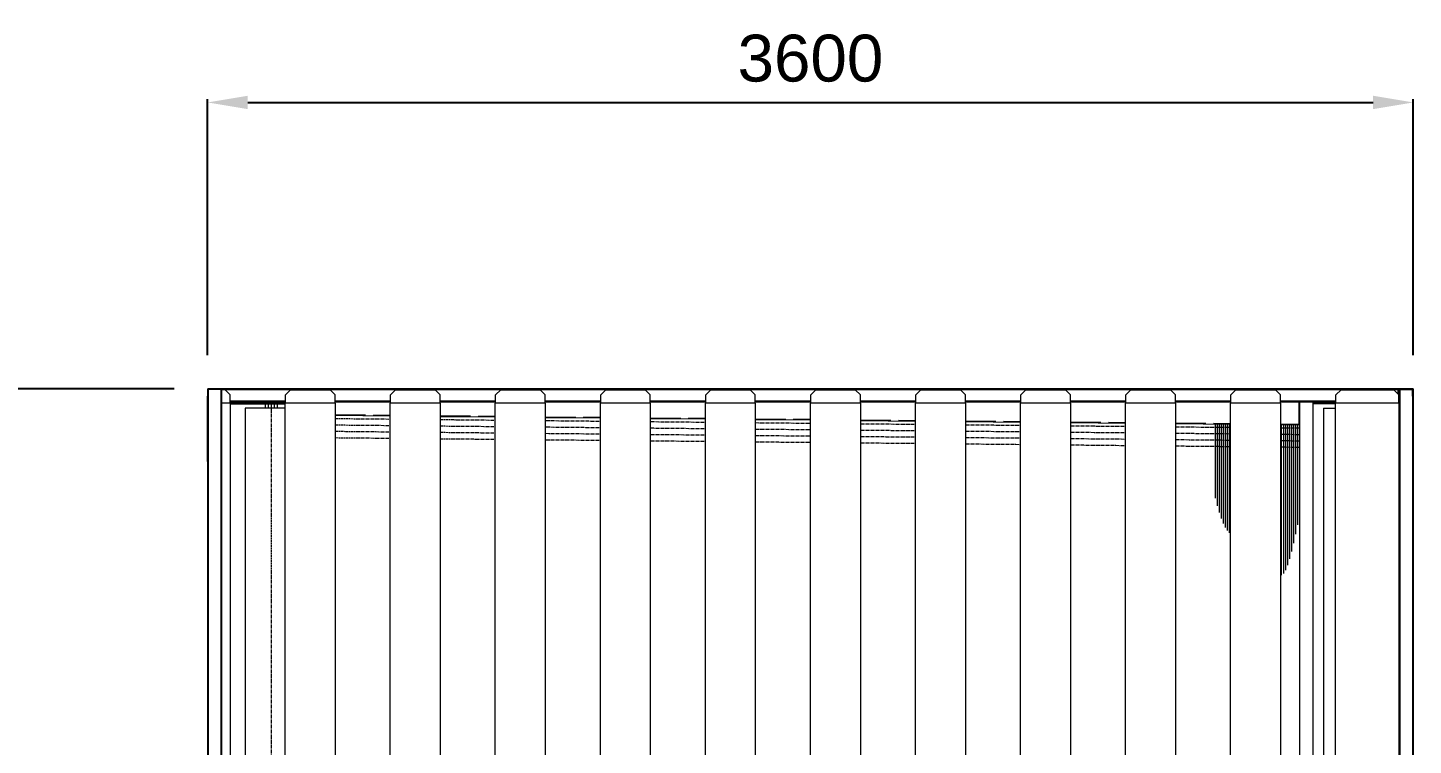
# Model space of a CAD drawing. Header units: millimetres. Extents: x -664082 to 30827, y -141530 to 21962.
# Drawn here: x 3909 to 8046, y 11285 to 13429 of the extents above; entities that cross this region are included whole.
import ezdxf

# ---------------------------------------------------------------- set-up
doc = ezdxf.new("R2010")
doc.units = ezdxf.units.MM
for name, pattern in [('CENTER', [2, 1.25, -0.25, 0.25, -0.25]), ('DASHED', [15, 12, -3]), ('HIDDEN', [0.375, 0.25, -0.125]), ('HIDDENX2', [0.75, 0.5, -0.25])]:
    doc.linetypes.add(name, pattern=pattern)
doc.layers.add('center', color=1, linetype='CENTER')
doc.layers.add('HIDD', color=2, linetype='HIDDENX2')
doc.styles.get("Standard").update_dxf_attribs({"font": 'arial.ttf'})
doc.dimstyles.new('1.40', dxfattribs={"dimscale": 20, "dimtxt": 1.5, "dimasz": 1, "dimexe": 0.5, "dimexo": 0.5, "dimgap": 0.5, "dimtad": 1, "dimdec": 0, "dimzin": 0, "dimdsep": 46, "dimtxsty": 'Standard', "dimcen": 0, "dimclrd": 2, "dimclre": 2, "dimclrt": 3, "dimadec": 0, "dimazin": 0, "dimtfac": 1, "dimtdec": 0, "dimtmove": 0, "dimatfit": 0, "dimfxl": 1, "dimtolj": 1, "dimtzin": 0, "dimlwd": -1, "dimlwe": -1, "dimarcsym": 0})

# ---------------------------------------------------------------- blocks, each defined once
blk = doc.blocks.new('*D394')
at = {"color": 2, "transparency": 16777216}
for p, q in [((4445.6, 12450.9), (4445.6, 13216.1)), ((4565.6, 13206.1), (7925.6, 13206.1)), ((8045.6, 12450.9), (8045.6, 13216.1))]:
    blk.add_line(p, q, dxfattribs=at)
for points in [[(4565.6, 13226.1), (4565.6, 13186.1), (4445.6, 13206.1)], [(7925.6, 13226.1), (7925.6, 13186.1), (8045.6, 13206.1)]]:
    blk.add_solid(points, dxfattribs=at)
at = {"layer": 'Defpoints', "color": 0, "transparency": 16777216}
for p in [(8045.6, 13206.1), (4445.6, 12350.9), (8045.6, 12350.9)]:
    blk.add_point(p, dxfattribs=at)
at = {"color": 3, "lineweight": 5, "transparency": 16777216, "insert": (6245.6, 13337.6), "char_height": 140, "attachment_point": 5}
blk.add_mtext('\\A1;3600', dxfattribs=at)
blk = doc.blocks.new('*D395')
at = {"color": 2, "transparency": 16777216}
for p, q in [((4345.6, 12350.9), (3647.1, 12350.9)), ((3657.1, 12230.9), (3657.1, 8870.9)), ((4345.6, 8750.9), (3647.1, 8750.9))]:
    blk.add_line(p, q, dxfattribs=at)
for points in [[(3637.1, 12230.9), (3677.1, 12230.9), (3657.1, 12350.9)], [(3637.1, 8870.9), (3677.1, 8870.9), (3657.1, 8750.9)]]:
    blk.add_solid(points, dxfattribs=at)
at = {"layer": 'Defpoints', "color": 0, "transparency": 16777216}
for p in [(4445.6, 12350.9), (3657.1, 8750.9), (4445.6, 8750.9)]:
    blk.add_point(p, dxfattribs=at)
at = {"color": 3, "lineweight": 5, "transparency": 16777216, "insert": (3525.6, 10550.9), "char_height": 140, "attachment_point": 5, "rotation": 90}
blk.add_mtext('\\A1;3600', dxfattribs=at)
blk = doc.blocks.new('3')
at = {"color": 7, "lineweight": 20, "ltscale": 0.081667}
for p, q in [((4445.6, 12132.9), (4445.6, 12328.9)), ((8045.6, 12132.9), (8045.6, 12328.9))]:
    blk.add_line(p, q, dxfattribs=at)
at = {"color": 7, "lineweight": 20, "ltscale": 0.014667}
blk.add_line((4484.2, 12348.9), (4449, 12348.9), dxfattribs=at)
at = {"lineweight": 20}
for p, q in [((4487.6, 12350.9), (4487.6, 12310.9)), ((4497.8, 12347.9), (4487.6, 12347.9)), ((4512.8, 12332.9), (4497.8, 12347.9)), ((4512.8, 12307.9), (4512.8, 12332.9)), ((4678.4, 12332.9), (4693.4, 12347.9)), ((4678.4, 12307.9), (4678.4, 12332.9)), ((4693.4, 12347.9), (4811.4, 12347.9)), ((4826.4, 12332.9), (4811.4, 12347.9)), ((4826.4, 12307.9), (4826.4, 12332.9)), ((4992, 12332.9), (5007, 12347.9)), ((4992, 12307.9), (4992, 12332.9)), ((5007, 12347.9), (5125, 12347.9)), ((5140, 12332.9), (5125, 12347.9)), ((5140, 12307.9), (5140, 12332.9)), ((5305.7, 12332.9), (5320.7, 12347.9)), ((5305.7, 12307.9), (5305.7, 12332.9)), ((5320.7, 12347.9), (5438.7, 12347.9)), ((5453.7, 12332.9), (5438.7, 12347.9)), ((5453.7, 12307.9), (5453.7, 12332.9)), ((5619.3, 12332.9), (5634.3, 12347.9)), ((5619.3, 12307.9), (5619.3, 12332.9)), ((5634.3, 12347.9), (5752.3, 12347.9)), ((5767.3, 12332.9), (5752.3, 12347.9)), ((5767.3, 12307.9), (5767.3, 12332.9)), ((5933, 12332.9), (5948, 12347.9)), ((5933, 12307.9), (5933, 12332.9)), ((5948, 12347.9), (6066, 12347.9)), ((6081, 12332.9), (6066, 12347.9)), ((6081, 12307.9), (6081, 12332.9)), ((6246.6, 12332.9), (6261.6, 12347.9)), ((6246.6, 12307.9), (6246.6, 12332.9)), ((6261.6, 12347.9), (6379.6, 12347.9)), ((6394.6, 12332.9), (6379.6, 12347.9)), ((6394.6, 12307.9), (6394.6, 12332.9)), ((6560.3, 12332.9), (6575.3, 12347.9)), ((6560.3, 12307.9), (6560.3, 12332.9)), ((6575.3, 12347.9), (6693.3, 12347.9)), ((6708.3, 12332.9), (6693.3, 12347.9)), ((6708.3, 12307.9), (6708.3, 12332.9)), ((6873.9, 12332.9), (6888.9, 12347.9)), ((6873.9, 12307.9), (6873.9, 12332.9)), ((6888.9, 12347.9), (7006.9, 12347.9)), ((7021.9, 12332.9), (7006.9, 12347.9)), ((7021.9, 12307.9), (7021.9, 12332.9)), ((7187.6, 12332.9), (7202.6, 12347.9)), ((7187.6, 12307.9), (7187.6, 12332.9)), ((7202.6, 12347.9), (7320.6, 12347.9)), ((7335.6, 12332.9), (7320.6, 12347.9)), ((7335.6, 12307.9), (7335.6, 12332.9)), ((7501.2, 12332.9), (7516.2, 12347.9)), ((7501.2, 12307.9), (7501.2, 12332.9)), ((7516.2, 12347.9), (7634.2, 12347.9)), ((7649.2, 12332.9), (7634.2, 12347.9)), ((7649.2, 12307.9), (7649.2, 12332.9)), ((7814.8, 12332.9), (7829.8, 12347.9)), ((7814.8, 12307.9), (7814.8, 12332.9)), ((7829.8, 12347.9), (7987.6, 12347.9)), ((8002.6, 12332.9), (7987.6, 12347.9)), ((8002.6, 12307.9), (8002.6, 12332.9)), ((4513.8, 12307.9), (4487.6, 12307.9)), ((4513.8, 8866.9), (4513.8, 12307.9)), ((4677.4, 8866.9), (4677.4, 12307.9)), ((4827.4, 12307.9), (4677.4, 12307.9)), ((4827.4, 8866.9), (4827.4, 12307.9)), ((4991, 8866.9), (4991, 12307.9)), ((5141, 12307.9), (4991, 12307.9)), ((5141, 8866.9), (5141, 12307.9)), ((5304.7, 8866.9), (5304.7, 12307.9)), ((5454.7, 12307.9), (5304.7, 12307.9)), ((5454.7, 8866.9), (5454.7, 12307.9)), ((5618.3, 8866.9), (5618.3, 12307.9)), ((5768.3, 12307.9), (5618.3, 12307.9)), ((5768.3, 8866.9), (5768.3, 12307.9)), ((5932, 8866.9), (5932, 12307.9)), ((6082, 12307.9), (5932, 12307.9)), ((6082, 8866.9), (6082, 12307.9)), ((6245.6, 8866.9), (6245.6, 12307.9)), ((6395.6, 12307.9), (6245.6, 12307.9)), ((6395.6, 8866.9), (6395.6, 12307.9)), ((6559.3, 8866.9), (6559.3, 12307.9)), ((6709.3, 12307.9), (6559.3, 12307.9)), ((6709.3, 8866.9), (6709.3, 12307.9)), ((6872.9, 8866.9), (6872.9, 12307.9)), ((7022.9, 12307.9), (6872.9, 12307.9)), ((7022.9, 8866.9), (7022.9, 12307.9)), ((7186.6, 8866.9), (7186.6, 12307.9)), ((7336.6, 12307.9), (7186.6, 12307.9)), ((7336.6, 8866.9), (7336.6, 12307.9)), ((7500.2, 8866.9), (7500.2, 12307.9)), ((7650.2, 12307.9), (7500.2, 12307.9)), ((7650.2, 8866.9), (7650.2, 12307.9)), ((7813.8, 8866.9), (7813.8, 12307.9)), ((7813.8, 12307.9), (7814.8, 12307.9)), ((8003.6, 12307.9), (7813.8, 12307.9)), ((8003.6, 8866.9), (8003.6, 12307.9)), ((4487.6, 8750.9), (4487.6, 11310.9))]:
    blk.add_line(p, q, dxfattribs=at)
at = {"color": 7, "lineweight": 20, "ltscale": 0.097167}
for p, q in [((4487.6, 12114.3), (4487.6, 12347.5)), ((8003.6, 12114.3), (8003.6, 12347.5)), ((8003.6, 12114.3), (8003.6, 12347.5))]:
    blk.add_line(p, q, dxfattribs=at)
at = {"color": 7, "lineweight": 20, "ltscale": 0.000125672}
blk.add_line((4489.9, 12348.9), (4489.6, 12348.9), dxfattribs=at)
at = {"color": 7, "lineweight": 20, "ltscale": 0.00012559}
blk.add_line((4489.9, 12348.9), (4489.6, 12348.9), dxfattribs=at)
at = {"color": 7, "lineweight": 20, "ltscale": 4.99865e-05}
blk.add_line((4492.9, 12350.9), (4493, 12350.9), dxfattribs=at)
at = {"color": 7, "lineweight": 20, "ltscale": 1.75167e-05}
blk.add_line((4493, 12350.9), (4493, 12350.9), dxfattribs=at)
at = {"color": 7, "lineweight": 20}
for p, q in [((7998.2, 12350.9), (4493, 12350.9)), ((4693, 12347.5), (4498.2, 12347.5)), ((5006.6, 12347.5), (4811.8, 12347.5)), ((5320.3, 12347.5), (5125.4, 12347.5)), ((5633.9, 12347.5), (5439.1, 12347.5)), ((5947.6, 12347.5), (5752.7, 12347.5)), ((6261.2, 12347.5), (6066.4, 12347.5)), ((6574.9, 12347.5), (6380, 12347.5)), ((6888.5, 12347.5), (6693.7, 12347.5)), ((7202.2, 12347.5), (7007.3, 12347.5)), ((7515.8, 12347.5), (7321, 12347.5)), ((7829.4, 12347.5), (7634.6, 12347.5)), ((7999.9, 12347.5), (7988, 12347.5)), ((4512.8, 12314.3), (4678.4, 12314.3)), ((4512.8, 12308.9), (4678.4, 12308.9)), ((4513.8, 12305.5), (4677.4, 12305.5)), ((4826.4, 12314.3), (4992, 12314.3)), ((5140, 12314.3), (5305.7, 12314.3)), ((5453.7, 12314.3), (5619.3, 12314.3)), ((5767.3, 12314.3), (5933, 12314.3)), ((6081, 12314.3), (6246.6, 12314.3)), ((6394.6, 12314.3), (6560.3, 12314.3)), ((6708.3, 12314.3), (6873.9, 12314.3)), ((7021.9, 12314.3), (7187.6, 12314.3)), ((7335.6, 12314.3), (7501.2, 12314.3)), ((7649.2, 12314.3), (7814.8, 12314.3)), ((7745.6, 12310.9), (7814.8, 12310.9)), ((7814.8, 12309.3), (7745.6, 12309.3)), ((7814.8, 12308.9), (7745.6, 12308.9)), ((7813.8, 12305.5), (7745.6, 12305.5)), ((8003.6, 9255.7), (8003.6, 12177.9)), ((4487.6, 12114.3), (4487.6, 9255.7))]:
    blk.add_line(p, q, dxfattribs=at)
at = {"color": 7, "lineweight": 20, "ltscale": 1.55221e-05}
blk.add_line((4493, 12350.9), (4493, 12350.9), dxfattribs=at)
at = {"color": 7, "lineweight": 20, "ltscale": 4.33485e-05}
blk.add_line((4494.9, 12350.9), (4495, 12350.9), dxfattribs=at)
at = {"color": 7, "lineweight": 20, "ltscale": 4.06755e-05}
blk.add_line((4494.9, 12350.9), (4495, 12350.9), dxfattribs=at)
at = {"color": 7, "lineweight": 20, "ltscale": 3.00579e-05}
blk.add_line((4494.9, 12350.9), (4495, 12350.9), dxfattribs=at)
at = {"color": 7, "lineweight": 20, "ltscale": 2.871e-05}
blk.add_line((4494.9, 12350.9), (4495, 12350.9), dxfattribs=at)
at = {"color": 7, "lineweight": 20, "ltscale": 3.95576e-05}
blk.add_line((4494.9, 12350.9), (4495, 12350.9), dxfattribs=at)
at = {"color": 7, "lineweight": 20, "ltscale": 1.78003e-05}
blk.add_line((4495, 12350.9), (4495, 12350.9), dxfattribs=at)
at = {"color": 7, "lineweight": 20, "ltscale": 1.24791e-05}
blk.add_line((4495, 12350.9), (4495, 12350.9), dxfattribs=at)
at = {"color": 7, "lineweight": 20, "ltscale": 0.013833}
blk.add_line((7999.9, 12347.5), (7999.9, 12335.6), dxfattribs=at)
at = {"color": 7, "lineweight": 20, "ltscale": 0.014417}
blk.add_line((8001.6, 12333.9), (8001.6, 12347.5), dxfattribs=at)
at = {"color": 7, "lineweight": 20, "ltscale": 0.015}
blk.add_line((8002.1, 12348.9), (8002.1, 12333.4), dxfattribs=at)
at = {"color": 7, "lineweight": 20, "ltscale": 0.007958}
blk.add_line((8043.6, 12328.9), (8043.6, 12348), dxfattribs=at)
at = {"color": 7, "lineweight": 20, "ltscale": 0.000832424}
blk.add_line((8045.6, 12328.9), (8045.6, 12330.9), dxfattribs=at)
at = {"color": 7, "lineweight": 20, "ltscale": 0.053167}
blk.add_line((4487.6, 12305.5), (4487.6, 12177.9), dxfattribs=at)
at = {"lineweight": 20, "ltscale": 7.5}
for p, q in [((4557.8, 12292.9), (4557.8, 10584.6)), ((4677.4, 12292.9), (4557.8, 12292.9)), ((4617.6, 12305.5), (4617.6, 12292.9)), ((4653.6, 12292.9), (4617.6, 12292.9)), ((4626.6, 12305.5), (4626.6, 12292.9)), ((4644.6, 12305.5), (4644.6, 12292.9)), ((4653.6, 12305.5), (4653.6, 12292.9)), ((4992, 12312.9), (4826.4, 12312.9)), ((5305.7, 12312.9), (5140, 12312.9)), ((5619.3, 12312.9), (5453.7, 12312.9)), ((5933, 12312.9), (5767.3, 12312.9)), ((6246.6, 12312.9), (6081, 12312.9)), ((6560.3, 12312.9), (6394.6, 12312.9)), ((6873.9, 12312.9), (6708.3, 12312.9)), ((7187.6, 12312.9), (7021.9, 12312.9)), ((7501.2, 12312.9), (7335.6, 12312.9)), ((7745.6, 12312.9), (7649.2, 12312.9)), ((7705.6, 12312.9), (7705.6, 8802.3)), ((7745.6, 12312.9), (7745.6, 10574.6)), ((7777.8, 12292.9), (7777.8, 10584.6)), ((7777.8, 12292.9), (7813.8, 12292.9)), ((4827.4, 12271.3), (4991, 12269.7)), ((5141, 12268.2), (5304.7, 12266.6)), ((5454.7, 12265.1), (5618.3, 12263.5)), ((5768.3, 12262), (5932, 12260.4)), ((6082, 12258.9), (6245.6, 12257.3)), ((6395.6, 12255.8), (6559.3, 12254.2)), ((6709.3, 12252.7), (6872.9, 12251.1)), ((7022.9, 12249.7), (7186.6, 12248)), ((7336.6, 12246.6), (7500.2, 12244.9)), ((7650.2, 12243.5), (7705.6, 12242.9))]:
    blk.add_line(p, q, dxfattribs=at)
at = {"color": 1, "linetype": 'CENTER', "lineweight": 20, "ltscale": 7.5}
for p, q in [((4635.6, 12305.5), (4635.6, 10584.6)), ((4827.4, 12261.8), (4991, 12260.2)), ((5141, 12258.7), (5304.7, 12257.1)), ((5454.7, 12255.6), (5618.3, 12254)), ((5768.3, 12252.5), (5932, 12250.9)), ((6082, 12249.4), (6245.6, 12247.8)), ((6395.6, 12246.3), (6559.3, 12244.7)), ((4827.4, 12242.7), (4991, 12241.1)), ((4827.4, 12223.7), (4991, 12222.1)), ((4827.4, 12204.6), (4991, 12203)), ((5141, 12239.6), (5304.7, 12238)), ((5141, 12220.6), (5304.7, 12219)), ((5454.7, 12236.6), (5618.3, 12234.9)), ((5454.7, 12217.5), (5618.3, 12215.9)), ((5768.3, 12233.5), (5932, 12231.8)), ((5768.3, 12214.4), (5932, 12212.8)), ((6082, 12230.4), (6245.6, 12228.7)), ((6082, 12211.3), (6245.6, 12209.7)), ((6395.6, 12227.3), (6559.3, 12225.7)), ((6395.6, 12208.2), (6559.3, 12206.6)), ((6709.3, 12243.2), (6872.9, 12241.6)), ((6709.3, 12224.2), (6872.9, 12222.6)), ((6709.3, 12205.1), (6872.9, 12203.5)), ((7022.9, 12240.1), (7186.6, 12238.5)), ((7022.9, 12221.1), (7186.6, 12219.5)), ((7336.6, 12237), (7500.2, 12235.4)), ((7336.6, 12218), (7500.2, 12216.4)), ((7650.2, 12233.9), (7705.5, 12233.4)), ((7650.2, 12214.9), (7705.3, 12214.3)), ((5141, 12201.5), (5304.7, 12199.9)), ((5454.7, 12198.5), (5618.3, 12196.8)), ((5768.3, 12195.4), (5932, 12193.7)), ((6082, 12192.3), (6245.6, 12190.6)), ((6395.6, 12189.2), (6559.3, 12187.6)), ((6709.3, 12186.1), (6872.9, 12184.5)), ((7022.9, 12202), (7186.6, 12200.4)), ((7022.9, 12183), (7186.6, 12181.4)), ((7336.6, 12198.9), (7500.2, 12197.3)), ((7336.6, 12179.9), (7500.2, 12178.3)), ((7650.2, 12195.8), (7705.1, 12195.3)), ((7650.2, 12176.8), (7704.9, 12176.2))]:
    blk.add_line(p, q, dxfattribs=at)
at = {"color": 6, "linetype": 'DASHED', "lineweight": 20, "ltscale": 7.5}
for p, q in [((4992, 12310.9), (4826.4, 12310.9)), ((5305.7, 12310.9), (5140, 12310.9)), ((5619.3, 12310.9), (5453.7, 12310.9)), ((5933, 12310.9), (5767.3, 12310.9)), ((6246.6, 12310.9), (6081, 12310.9)), ((6560.3, 12310.9), (6394.6, 12310.9)), ((6873.9, 12310.9), (6708.3, 12310.9)), ((7187.6, 12310.9), (7021.9, 12310.9)), ((7501.2, 12310.9), (7335.6, 12310.9)), ((7705.6, 12310.9), (7649.2, 12310.9)), ((7703.6, 12312.9), (7703.6, 12242.9)), ((4827.4, 12273.3), (4991, 12271.7)), ((5141, 12270.2), (5304.7, 12268.6)), ((5454.7, 12267.1), (5618.3, 12265.5)), ((5768.3, 12264), (5932, 12262.4)), ((6082, 12260.9), (6245.6, 12259.3)), ((6395.6, 12257.8), (6559.3, 12256.2)), ((6709.3, 12254.7), (6872.9, 12253.1)), ((7022.9, 12251.7), (7186.6, 12250)), ((7336.6, 12248.6), (7500.2, 12246.9)), ((7650.2, 12245.5), (7705.6, 12244.9))]:
    blk.add_line(p, q, dxfattribs=at)
at = {"color": 7, "lineweight": 20, "ltscale": 0.000625612}
blk.add_line((8003.6, 12312.9), (8002.6, 12312.9), dxfattribs=at)
at = {"color": 5, "lineweight": 20, "ltscale": 7.5}
for p, q in [((7453.6, 12246), (7453.6, 12023.3)), ((7459.6, 12245.9), (7459.6, 12001.1)), ((7465.6, 12245.9), (7465.6, 11981)), ((7471.6, 12245.8), (7471.6, 11963.4)), ((7477.6, 12245.7), (7477.6, 11948.3)), ((7483.6, 12245.6), (7483.6, 11936.1)), ((7489.6, 12245.6), (7489.6, 11926.8)), ((7495.6, 12245.5), (7495.6, 11920.5)), ((7651.6, 12243.6), (7651.6, 11793.2)), ((7657.6, 12243.5), (7657.6, 11798.3)), ((7663.6, 12243.4), (7663.6, 11808.9)), ((7669.6, 12243.4), (7669.6, 11824)), ((7675.6, 12243.3), (7675.6, 11842.8)), ((7681.6, 12243.2), (7681.6, 11864.7)), ((7687.6, 12243.1), (7687.6, 11889.2)), ((7693.6, 12243.1), (7693.6, 11915.7)), ((7699.6, 12243), (7699.6, 11943.9))]:
    blk.add_line(p, q, dxfattribs=at)
at = {"color": 7, "lineweight": 20, "ltscale": 0.352083}
blk.add_line((4445.6, 12132.9), (4445.6, 11287.9), dxfattribs=at)
at = {"color": 7, "lineweight": 20}
for centre, start, end in [((5363.2, 12347.5), 89.1059, 90), ((5371.5, 12347.5), 90, 90.8941), ((8000.2, 12314.3), 314.9077, 335.6837)]:
    blk.add_arc(centre, 3.4, start, end, dxfattribs=at)
at = {"layer": 'center', "lineweight": 20}
for p, q in [((8045.6, 12350.9), (4445.6, 12350.9)), ((4445.6, 12350.9), (4445.6, 11310.9)), ((4445.6, 12350.9), (4445.6, 8750.9)), ((4487.6, 12350.9), (4487.6, 8750.9)), ((8003.6, 12350.9), (8003.6, 8750.9)), ((8045.6, 12350.9), (8045.6, 11310.9)), ((8045.6, 12350.9), (8045.6, 8750.9)), ((4678.4, 12310.9), (4512.8, 12310.9)), ((4992, 12310.9), (4826.4, 12310.9)), ((5305.7, 12310.9), (5140, 12310.9)), ((5619.3, 12310.9), (5453.7, 12310.9)), ((5933, 12310.9), (5767.3, 12310.9)), ((6246.6, 12310.9), (6081, 12310.9)), ((6560.3, 12310.9), (6394.6, 12310.9)), ((6873.9, 12310.9), (6708.3, 12310.9)), ((7187.6, 12310.9), (7021.9, 12310.9)), ((7501.2, 12310.9), (7335.6, 12310.9)), ((7814.8, 12310.9), (7649.2, 12310.9)), ((8003.6, 12310.9), (8002.6, 12310.9))]:
    blk.add_line(p, q, dxfattribs=at)
at = {"layer": 'HIDD', "linetype": 'HIDDEN', "lineweight": 20}
for p, q in [((4485.6, 12348.9), (4447.6, 12348.9)), ((4447.6, 12348.9), (4447.6, 8752.9)), ((4485.6, 12348.9), (4485.6, 8752.9)), ((8003.6, 12348.9), (4489.6, 12348.9)), ((4489.6, 12348.9), (4489.6, 12347.9)), ((8001.6, 12348.9), (8001.6, 12333.9)), ((8005.6, 12348.7), (8043.6, 12348.7)), ((8005.6, 12348.7), (8005.6, 8752.9)), ((8043.6, 12348.7), (8043.6, 8878.1)), ((4678.4, 12312.9), (4512.8, 12312.9)), ((4992, 12312.9), (4826.4, 12312.9)), ((5305.7, 12312.9), (5140, 12312.9)), ((5619.3, 12312.9), (5453.7, 12312.9)), ((5933, 12312.9), (5767.3, 12312.9)), ((6246.6, 12312.9), (6081, 12312.9)), ((6560.3, 12312.9), (6394.6, 12312.9)), ((6873.9, 12312.9), (6708.3, 12312.9)), ((7187.6, 12312.9), (7021.9, 12312.9)), ((7501.2, 12312.9), (7335.6, 12312.9)), ((7814.8, 12312.9), (7649.2, 12312.9))]:
    blk.add_line(p, q, dxfattribs=at)

msp = doc.modelspace()

# ---------------------------------------------------------------- block references
msp.add_blockref('3', (0, 0))

# ---------------------------------------------------------------- dimensions: what is measured, and where the dimension line sits
at = {"lineweight": 5}
dim = msp.add_linear_dim(base=(8045.6, 13206.1), p1=(4445.6, 12350.9), p2=(8045.6, 12350.9), dimstyle='1.40', override={"dimtxt": 7, "dimasz": 6, "dimexo": 5, "dimgap": 3}, dxfattribs=at)
dim.commit()
dim.dimension.update_dxf_attribs({"geometry": '*D394', "text_midpoint": (6245.6, 13337.6)})
dim = msp.add_linear_dim(base=(3657.1, 8750.9), p1=(4445.6, 12350.9), p2=(4445.6, 8750.9), angle=90, dimstyle='1.40', override={"dimtxt": 7, "dimasz": 6, "dimexo": 5, "dimgap": 3}, dxfattribs=at)
dim.commit()
dim.dimension.update_dxf_attribs({"geometry": '*D395', "text_midpoint": (3525.6, 10550.9)})

doc.saveas('drawing.dxf')
